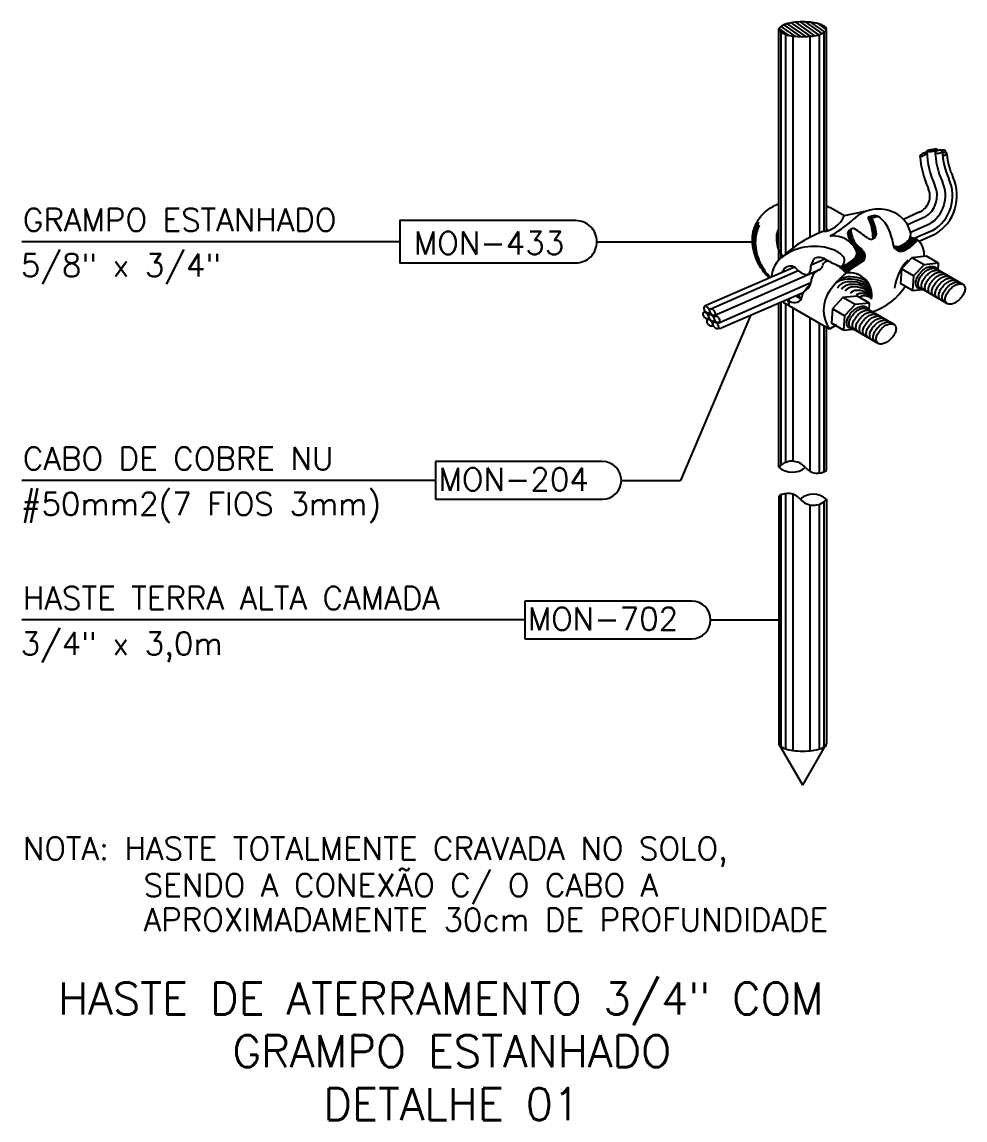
# Model space of a CAD drawing. Extents: x -1836 to 8857, y -4220 to 3051.
# Drawn here: x 6330 to 6847, y -63 to 539 of the extents above; entities that cross this region are included whole.
import ezdxf
from ezdxf.enums import TextEntityAlignment as Align

# ---------------------------------------------------------------- set-up
doc = ezdxf.new("R2010")
doc.units = 0
doc.header["$MEASUREMENT"] = 0
doc.layers.get('0').update_dxf_attribs({"linetype": 'CONTINUOUS'})
for name, color, linetype in [('15', 1, 'CONTINUOUS'), ('25', 2, 'CONTINUOUS'), ('50', 5, 'CONTINUOUS')]:
    doc.layers.add(name, color=color, linetype=linetype)
doc.styles.add('25CL', font='ROMANS.shx', dxfattribs={"height": 2.5})
doc.styles.add('35CL', font='ROMANS.shx', dxfattribs={"height": 3.5})

# ---------------------------------------------------------------- blocks, each defined once
blk = doc.blocks.new('*X66')
at = {"color": 0}
for p, q in [((13812.79, -2411.26), (13827.05, -2421.25)), ((13815.72, -2410.26), (13831.38, -2421.23)), ((13819.02, -2409.52), (13835.36, -2420.96)), ((13822.7, -2409.05), (13839.02, -2420.47)), ((13826.69, -2408.79), (13842.3, -2419.72)), ((13831.04, -2408.78), (13845.2, -2418.7)), ((13835.88, -2409.12), (13847.62, -2417.34)), ((13841.7, -2410.15), (13849.15, -2415.36)), ((13808.72, -2414.52), (13816.52, -2419.98)), ((13810.35, -2412.61), (13822.24, -2420.94))]:
    blk.add_line(p, q, dxfattribs=at)
blk = doc.blocks.new('*X78')
at = {"color": 0}
for p, q in [((2789.3, 2197.6), (2781.3, 2205.6)), ((2781.4, 2205.1), (2782.2, 2206)), ((2782.2, 2204.1), (2785.1, 2207.1)), ((2793.8, 2194.8), (2782.6, 2206.1)), ((2783, 2203.2), (2788, 2208.2)), ((2796.4, 2194), (2783.8, 2206.6)), ((2783.9, 2202.3), (2788.7, 2207.1)), ((2784.7, 2201.4), (2789.4, 2206)), ((2798.2, 2193.9), (2785.1, 2207.1)), ((2785.6, 2200.5), (2790.1, 2205)), ((2799.7, 2194.2), (2786.4, 2207.6)), ((2786.6, 2199.7), (2790.9, 2204)), ((2787.6, 2198.9), (2791.9, 2203.2)), ((2788.9, 2206.8), (2787.7, 2208)), ((2788.6, 2198.1), (2792.9, 2202.5)), ((2789.6, 2197.4), (2794, 2201.8)), ((2790.6, 2196.7), (2795, 2201.1)), ((2791.7, 2196), (2796.2, 2200.4)), ((2792.9, 2195.4), (2797.3, 2199.8)), ((2801, 2194.7), (2794, 2201.8)), ((2802.2, 2195.3), (2798.2, 2199.3)), ((2794, 2194.7), (2798.5, 2199.2)), ((2795.3, 2194.2), (2799.8, 2198.8)), ((2796.8, 2194), (2801.4, 2198.6)), ((2798.5, 2194), (2803.4, 2198.9)), ((2803.2, 2196.1), (2800.6, 2198.7)), ((2801, 2194.7), (2804.9, 2198.5)), ((2804, 2197), (2802.3, 2198.7)), ((2804.7, 2198.1), (2803.8, 2199))]:
    blk.add_line(p, q, dxfattribs=at)
blk = doc.blocks.new('*X77')
at = {"color": 0}
for p, q in [((2845.5, 2205.5), (2851.3, 2211.4)), ((2846.7, 2208.6), (2851.1, 2213)), ((2847.5, 2216.4), (2847.5, 2216.4)), ((2847.6, 2211.2), (2850.4, 2214)), ((2850.7, 2208.7), (2847.7, 2211.7)), ((2851, 2210.1), (2848, 2213.1)), ((2848.1, 2213.5), (2849.6, 2214.9)), ((2848.2, 2215.3), (2848.6, 2215.7)), ((2851.4, 2211.5), (2848.3, 2214.6)), ((2833.8, 2190.3), (2850, 2206.5)), ((2833.8, 2188.5), (2848.8, 2203.5)), ((2844.2, 2197.5), (2841.8, 2199.9)), ((2844.9, 2198.5), (2842.6, 2200.8)), ((2843.1, 2201.4), (2850.8, 2209.1)), ((2845.7, 2199.5), (2843.4, 2201.8)), ((2846.5, 2200.5), (2844.1, 2202.9)), ((2847.3, 2201.4), (2844.7, 2204)), ((2848.2, 2202.3), (2845.3, 2205.2)), ((2848.8, 2203.5), (2845.9, 2206.4)), ((2849.3, 2204.7), (2846.4, 2207.7)), ((2849.8, 2206), (2846.9, 2208.9)), ((2850.3, 2207.3), (2847.3, 2210.3)), ((2847.8, 2176.2), (2833.8, 2190.2)), ((2842.2, 2180), (2833.8, 2188.5)), ((2834.1, 2187.1), (2843.8, 2196.8)), ((2853.4, 2172.3), (2834.1, 2191.6)), ((2834.6, 2185.8), (2842.4, 2193.6)), ((2854.3, 2173.3), (2834.8, 2192.8)), ((2835.3, 2184.7), (2842.2, 2191.7)), ((2835.4, 2193.7), (2840.3, 2198.6)), ((2855.1, 2174.2), (2835.5, 2193.8)), ((2836.1, 2183.8), (2842.5, 2190.2)), ((2856, 2175.1), (2836.3, 2194.8)), ((2842.4, 2190.4), (2837.1, 2195.8)), ((2837.1, 2183), (2842.9, 2188.9)), ((2842.2, 2192.4), (2837.9, 2196.7)), ((2842.5, 2193.9), (2838.9, 2197.5)), ((2842.9, 2195.2), (2839.9, 2198.3)), ((2843.5, 2196.4), (2840.9, 2199)), ((2837.9, 2182.6), (2834.5, 2186)), ((2838.2, 2182.4), (2843.6, 2187.7)), ((2839.4, 2181.7), (2844.4, 2186.8)), ((2840.5, 2181.1), (2845.3, 2186)), ((2841.6, 2180.4), (2846.3, 2185.2)), ((2842.6, 2179.7), (2847.3, 2184.4)), ((2843.7, 2179), (2848.3, 2183.6)), ((2844.8, 2178.3), (2849.4, 2182.9)), ((2845.8, 2177.6), (2850.4, 2182.2)), ((2846.9, 2176.9), (2851.5, 2181.5)), ((2847.9, 2176.1), (2852.7, 2180.9)), ((2848.9, 2175.4), (2853.8, 2180.3)), ((2849.9, 2174.6), (2855, 2179.7)), ((2850.9, 2173.8), (2856.3, 2179.2)), ((2856.9, 2175.9), (2851, 2181.9)), ((2851.9, 2173), (2857.6, 2178.7)), ((2852.8, 2172.2), (2859.7, 2179.1)), ((2857.8, 2176.8), (2854.7, 2179.9)), ((2858.8, 2177.6), (2857.7, 2178.7)), ((2859.8, 2178.3), (2859.2, 2178.9)), ((2860.8, 2179.1), (2860.5, 2179.4)), ((2861.9, 2179.8), (2861.8, 2179.9))]:
    blk.add_line(p, q, dxfattribs=at)
blk = doc.blocks.new('*X76')
at = {"color": 0}
for p, q in [((2823.4, 2217), (2828.3, 2221.9)), ((2824, 2219.4), (2829.2, 2224.6)), ((2824.8, 2222), (2830.4, 2227.6)), ((2827.6, 2219.4), (2824.8, 2222.1)), ((2827.9, 2220.8), (2825.3, 2223.4)), ((2825.8, 2224.8), (2828.8, 2227.8)), ((2828.4, 2222.2), (2825.8, 2224.7)), ((2828.8, 2223.5), (2826.3, 2226)), ((2829.3, 2224.8), (2826.9, 2227.2)), ((2829.8, 2226), (2828.2, 2227.6)), ((2830.3, 2227.3), (2829.6, 2228)), ((2822.5, 2212.6), (2827, 2217.1)), ((2822.5, 2210.8), (2826.6, 2214.9)), ((2825.9, 2208.7), (2822.5, 2212.1)), ((2826, 2210.4), (2822.7, 2213.7)), ((2822.9, 2214.8), (2827.6, 2219.5)), ((2822.9, 2209.5), (2826.3, 2212.8)), ((2826.1, 2212), (2823, 2215.2)), ((2826.4, 2213.5), (2823.3, 2216.6)), ((2826.6, 2215.1), (2823.6, 2218.1)), ((2823.6, 2208.4), (2826, 2210.8)), ((2826.9, 2216.6), (2824, 2219.4)), ((2827.2, 2218), (2824.4, 2220.8)), ((2825.8, 2207), (2822.6, 2210.2)), ((2824.5, 2207.5), (2825.9, 2208.9)), ((2825.5, 2206.8), (2825.8, 2207.1))]:
    blk.add_line(p, q, dxfattribs=at)

msp = doc.modelspace()

# ---------------------------------------------------------------- linework, layer by layer
for p, q in [((6825.51, 432.34), (6815.58, 427.94)), ((6827.63, 428.31), (6817.32, 423.74)), ((6829.44, 424.8), (6819.36, 420.34)), ((6709.55, 378.13), (6767.85, 403.61)), ((6762.78, 405.99), (6770.28, 409.26)), ((6707.64, 381.89), (6755.64, 402.87)), ((6712.17, 374.2), (6762.62, 396.25))]:
    msp.add_line(p, q)
for centre, radius, start, end in [((6873.6, 469.45), 47.36, 181.4148, 204.84394), ((6873.6, 469.45), 42.82, 180.75122, 204.84394), ((6873.6, 469.45), 38.89, 181.63492, 204.84394), ((6818.29, 443.84), 22.07, 300.02361, 24.84394), ((6818.29, 443.84), 13.59, 300.02361, 24.84394), ((6818.29, 443.84), 18.13, 300.02361, 24.84394)]:
    msp.add_arc(centre, radius, start, end)
at = {"layer": '15', "color": 1}
for p, q in [((6746.36, 409.91), (6746.36, 533.46)), ((6748.94, 412.15), (6748.94, 532.28)), ((6752.81, 415.27), (6752.81, 531.44)), ((6762.15, 421.11), (6762.15, 531.3)), ((6767.31, 423.49), (6767.31, 532.28)), ((6769.89, 424.26), (6769.89, 533.46)), ((6537.12, 418.61), (6329.71, 418.61)), ((6645.17, 418.6), (6730.54, 418.61)), ((6746.36, 296.16), (6746.36, 385.42)), ((6748.94, 297.6), (6748.94, 384.47)), ((6752.81, 298.18), (6752.81, 382.25)), ((6729.39, 378.16), (6690.98, 287.69)), ((6762.15, 292.68), (6762.15, 376.85)), ((6767.31, 291.72), (6767.31, 373.88)), ((6769.89, 292.45), (6769.89, 372.39)), ((6556.58, 287.69), (6329.71, 287.69)), ((6658.61, 287.69), (6690.98, 287.69)), ((6746.36, 141.5), (6746.36, 279.8)), ((6748.94, 140.32), (6748.94, 280.53)), ((6752.81, 139.49), (6752.81, 280.12)), ((6762.15, 139.34), (6762.15, 274.22)), ((6767.31, 140.32), (6767.31, 274.64)), ((6769.89, 141.5), (6769.89, 276.09)), ((6605.57, 211.13), (6329.71, 211.13)), ((6707.6, 211.12), (6745.08, 211.13))]:
    msp.add_line(p, q, dxfattribs=at)
at = {"layer": '15'}
msp.add_line((6772.1, 424.76), (6771.16, 425.31), dxfattribs=at)
for points in [[(6739.99, 398.8, -0.082986), (6733.86, 407.7, -0.105019), (6731.32, 418.61, -0.120337), (6733.46, 428.19, -0.016349), (6734.1, 429.38, -0.105019)], [(6740.31, 398.94, -0.07563), (6734.83, 407.14, -0.105019), (6732.29, 418.05, -0.120337), (6734.43, 427.63, -0.001592), (6734.49, 427.75, -0.105019)], [(6743.99, 421.29, -0.008214), (6743.97, 421.73, -0.120337), (6744.72, 425.08, -0.025102), (6745.08, 425.71, -0.105019)], [(6743.99, 419.97, -0.008214), (6743.97, 420.42, -0.120337), (6744.72, 423.76, -0.025102), (6745.08, 424.4, -0.105019)], [(6822.6, 393.21, -0.066363), (6822.13, 393.55, -0.162384), (6821.49, 394.77, -0.106058), (6821.58, 396.85, -0.069995), (6822.45, 398.91, -0.056236), (6824.12, 401.13, -0.056236), (6826.26, 402.91, -0.069995), (6828.27, 403.88, -0.106058), (6830.35, 404.07, -0.127156), (6831.37, 403.68, -0.162384)], [(6824.49, 392.12, -0.066363), (6824.02, 392.46, -0.162384), (6823.38, 393.68, -0.106058), (6823.47, 395.76, -0.069995), (6824.33, 397.82, -0.056236), (6826.01, 400.04, -0.056236), (6828.14, 401.82, -0.069995), (6830.16, 402.79, -0.106058), (6832.24, 402.98, -0.127156), (6833.26, 402.59, -0.162384)], [(6826.38, 391.03, -0.066363), (6825.91, 391.37, -0.162384), (6825.26, 392.59, -0.106058), (6825.36, 394.67, -0.069995), (6826.22, 396.73, -0.056236), (6827.9, 398.95, -0.056236), (6830.03, 400.73, -0.069995), (6832.05, 401.7, -0.106058), (6834.13, 401.89, -0.127156), (6835.14, 401.5, -0.162384)], [(6828.27, 389.94, -0.066363), (6827.8, 390.28, -0.162384), (6827.15, 391.5, -0.106058), (6827.25, 393.58, -0.069995), (6828.11, 395.64, -0.056236), (6829.79, 397.86, -0.056236), (6831.92, 399.64, -0.069995), (6833.94, 400.61, -0.106058), (6836.01, 400.8, -0.127156), (6837.03, 400.41, -0.162384)], [(6830.15, 388.85, -0.066363), (6829.69, 389.19, -0.162384), (6829.04, 390.41, -0.106058), (6829.13, 392.49, -0.069995), (6830, 394.55, -0.056236), (6831.68, 396.77, -0.056236), (6833.81, 398.55, -0.069995), (6835.83, 399.52, -0.106058), (6837.9, 399.71, -0.127156), (6838.92, 399.32, -0.162384)], [(6832.04, 387.76, -0.066363), (6831.58, 388.1, -0.162384), (6830.93, 389.32, -0.106058), (6831.02, 391.4, -0.069995), (6831.89, 393.46, -0.056236), (6833.57, 395.68, -0.056236), (6835.7, 397.46, -0.069995), (6837.72, 398.43, -0.106058), (6839.79, 398.62, -0.127156), (6840.81, 398.23, -0.162384)], [(6759.06, 391.48, -0.007823), (6759.19, 391.69, -0.056236), (6760.87, 393.91, -0.041501), (6762.4, 395.28, -0.069995)], [(6833.93, 386.67, -0.066363), (6833.46, 387.01, -0.162384), (6832.82, 388.23, -0.106058), (6832.91, 390.31, -0.069995), (6833.78, 392.37, -0.056236), (6835.45, 394.59, -0.056236), (6837.58, 396.37, -0.069995), (6839.6, 397.34, -0.106058), (6841.68, 397.53, -0.127156), (6842.7, 397.14, -0.162384)], [(6835.82, 385.58, -0.066363), (6835.35, 385.92, -0.162384), (6834.7, 387.14, -0.106058), (6834.8, 389.22, -0.069995), (6835.66, 391.28, -0.056236), (6837.34, 393.5, -0.056236), (6839.47, 395.28, -0.069995), (6841.49, 396.25, -0.106058), (6843.57, 396.44, -0.127156), (6844.58, 396.05, -0.162384)], [(6755.57, 388.17, -0.066363), (6755.1, 388.51, -0.072986), (6754.71, 389.01, -0.106058)], [(6757.46, 387.08, -0.066363), (6756.99, 387.42, -0.162384), (6756.34, 388.64, -0.052333), (6756.28, 389.67, -0.069995)], [(6784.72, 371.34, -0.066363), (6784.26, 371.68, -0.162384), (6783.61, 372.9, -0.106058), (6783.7, 374.98, -0.069995), (6784.57, 377.04, -0.056236), (6786.25, 379.26, -0.056236), (6788.38, 381.04, -0.069995), (6790.39, 382.01, -0.106058), (6792.47, 382.2, -0.127156), (6793.49, 381.81, -0.162384)], [(6786.61, 370.25, -0.066363), (6786.14, 370.59, -0.162384), (6785.5, 371.81, -0.106058), (6785.59, 373.89, -0.069995), (6786.45, 375.95, -0.056236), (6788.13, 378.17, -0.056236), (6790.26, 379.95, -0.069995), (6792.28, 380.92, -0.106058), (6794.36, 381.11, -0.127156), (6795.38, 380.72, -0.162384)], [(6788.5, 369.16, -0.066363), (6788.03, 369.5, -0.162384), (6787.38, 370.72, -0.106058), (6787.48, 372.8, -0.069995), (6788.34, 374.86, -0.056236), (6790.02, 377.08, -0.056236), (6792.15, 378.86, -0.069995), (6794.17, 379.83, -0.106058), (6796.25, 380.02, -0.127156), (6797.26, 379.63, -0.162384)], [(6790.39, 368.07, -0.066363), (6789.92, 368.41, -0.162384), (6789.27, 369.63, -0.106058), (6789.37, 371.71, -0.069995), (6790.23, 373.77, -0.056236), (6791.91, 375.99, -0.056236), (6794.04, 377.77, -0.069995), (6796.06, 378.74, -0.106058), (6798.13, 378.93, -0.127156), (6799.15, 378.54, -0.162384)], [(6792.28, 366.98, -0.066363), (6791.81, 367.32, -0.162384), (6791.16, 368.54, -0.106058), (6791.26, 370.62, -0.069995), (6792.12, 372.68, -0.056236), (6793.8, 374.9, -0.056236), (6795.93, 376.68, -0.069995), (6797.95, 377.65, -0.106058), (6800.02, 377.84, -0.127156), (6801.04, 377.45, -0.162384)], [(6794.16, 365.89, -0.066363), (6793.7, 366.23, -0.162384), (6793.05, 367.45, -0.106058), (6793.14, 369.53, -0.069995), (6794.01, 371.59, -0.056236), (6795.69, 373.81, -0.056236), (6797.82, 375.59, -0.069995), (6799.84, 376.56, -0.106058), (6801.91, 376.75, -0.127156), (6802.93, 376.36, -0.162384)], [(6796.05, 364.8, -0.066363), (6795.59, 365.14, -0.162384), (6794.94, 366.36, -0.106058), (6795.03, 368.44, -0.069995), (6795.9, 370.5, -0.056236), (6797.57, 372.72, -0.056236), (6799.71, 374.5, -0.069995), (6801.72, 375.47, -0.106058), (6803.8, 375.66, -0.127156), (6804.82, 375.27, -0.162384)], [(6797.94, 363.71, -0.066363), (6797.47, 364.05, -0.162384), (6796.83, 365.27, -0.106058), (6796.92, 367.35, -0.069995), (6797.78, 369.41, -0.056236), (6799.46, 371.63, -0.056236), (6801.59, 373.41, -0.069995), (6803.61, 374.38, -0.106058), (6805.69, 374.57, -0.127156), (6806.71, 374.18, -0.162384)]]:
    msp.add_lwpolyline(points, format="xyb", dxfattribs=at)
for centre, radius, start, end in [((6783.32, 385.34), 12.7, 100.44101, 124.11397), ((6784.59, 383.39), 16.03, 102.08492, 112.97321), ((6783.84, 379.41), 18.64, 53.27698, 98.73221), ((6784.3, 382.48), 16.87, 55.88825, 100.47823), ((6783.38, 389.17), 7.44, 97.86957, 148.44848), ((6784.44, 388.93), 6.18, 96.25607, 145.91571), ((6785.56, 388.94), 4.86, 93.31034, 148.82439), ((6784.5, 379.76), 16.91, 48.6074, 97.2488), ((6785.82, 381.47), 13.76, 42.20716, 98.59805), ((6787.98, 386.79), 5.17, 93.65103, 137.05797), ((6786.51, 381.41), 12.43, 39.41479, 95.68093), ((6788.02, 380.65), 11.3, 44.35982, 91.84462), ((6789.89, 386.14), 4.04, 94.96193, 125.97071), ((6790.67, 383.6), 6.67, 36.76515, 99.71898), ((6792.02, 383.72), 5.21, 41.25198, 115.11444)]:
    msp.add_arc(centre, radius, start, end, dxfattribs=at)
at = {"layer": '25'}
for p, q in [((6745.08, 408.65), (6745.08, 535.14)), ((6771.17, 424.51), (6771.17, 535.14)), ((6780.97, 432.78), (6772.97, 437.39)), ((6793.12, 435.4), (6780.9, 432.76)), ((6822.37, 434.95), (6813.4, 430.87)), ((6797.48, 433.09), (6794.03, 432.09)), ((6796.13, 431.53), (6794.03, 432.09)), ((6799.58, 432.53), (6796.13, 431.53)), ((6799.58, 432.53), (6797.48, 433.09)), ((6830.54, 422.64), (6821.93, 418.83)), ((6821.07, 419.68), (6817.15, 421.19)), ((6818.08, 409.85), (6812.24, 403.72)), ((6826.02, 410.66), (6818.08, 409.85)), ((6824.69, 406.03), (6818.08, 409.85)), ((6832.63, 406.84), (6826.02, 410.66)), ((6753.57, 404.74), (6704.22, 383.18)), ((6812.24, 403.72), (6811.82, 395.75)), ((6818.85, 399.91), (6812.24, 403.72)), ((6824.69, 406.03), (6818.85, 399.91)), ((6832.63, 406.84), (6824.69, 406.03)), ((6846.24, 395.09), (6830.99, 403.9)), ((6832.43, 403.07), (6832.63, 406.84)), ((6818.85, 399.91), (6818.43, 391.93)), ((6818.43, 391.93), (6811.82, 395.75)), ((6818.43, 391.93), (6823.85, 392.49)), ((6837.48, 384.62), (6822.5, 393.27)), ((6758.3, 390.53), (6713.29, 371.27)), ((6750.39, 385.68), (6750.39, 384.61)), ((6757.34, 387.15), (6754.37, 388.86)), ((6780.2, 387.98), (6774.37, 381.85)), ((6788.14, 388.79), (6780.2, 387.98)), ((6786.81, 384.16), (6780.2, 387.98)), ((6794.75, 384.97), (6788.14, 388.79)), ((6704.08, 380.09), (6704.87, 380.23)), ((6706.14, 379.42), (6707.51, 379.67)), ((6745.08, 294.93), (6745.08, 384.87)), ((6750.47, 385.41), (6750.47, 383.91)), ((6772.79, 370.71), (6750.74, 383.44)), ((6774.37, 381.85), (6773.94, 373.88)), ((6780.97, 378.04), (6774.37, 381.85)), ((6786.81, 384.16), (6780.97, 378.04)), ((6794.75, 384.97), (6786.81, 384.16)), ((6808.36, 373.22), (6793.11, 382.03)), ((6794.55, 381.2), (6794.75, 384.97)), ((6705.86, 376.29), (6706.96, 376.49)), ((6706, 376.01), (6707.12, 376.21)), ((6707.12, 378.69), (6708.07, 378.85)), ((6709.08, 374.94), (6710.3, 375.16)), ((6709.37, 374.61), (6710.58, 374.82)), ((6780.55, 370.07), (6773.94, 373.88)), ((6780.97, 378.04), (6780.55, 370.07)), ((6707.99, 372.3), (6709.22, 372.52)), ((6711.5, 370.95), (6713.29, 371.27)), ((6771.17, 293.18), (6771.17, 371.64)), ((6776.71, 372.98), (6772.79, 370.71)), ((6780.55, 370.07), (6785.97, 370.62)), ((6799.6, 362.75), (6784.62, 371.4)), ((6745.08, 279.07), (6745.08, 143.19)), ((6771.17, 277.31), (6771.17, 143.19)), ((6758.13, 120.55), (6745.08, 143.19)), ((6758.13, 120.55), (6771.17, 143.19))]:
    msp.add_line(p, q, dxfattribs=at)
at = {"layer": '25', "color": 2}
for p, q in [((6648.31, 298), (6556.58, 298)), ((6556.58, 298), (6556.58, 277.39)), ((6556.58, 277.39), (6648.31, 277.39)), ((6697.3, 221.44), (6605.57, 221.44)), ((6605.57, 221.44), (6605.57, 200.82)), ((6605.57, 200.82), (6697.3, 200.82))]:
    msp.add_line(p, q, dxfattribs=at)
at = {"layer": '25'}
for points in [[(6745.08, 535.14, 0.236645), (6745.69, 533.92, 0.085557), (6748.9, 532.29, 0.043156), (6752.77, 531.45, 0.031861), (6758.13, 531.11, 0.031861), (6763.48, 531.45, 0.043156), (6767.35, 532.29, 0.085557), (6770.56, 533.92, 0.236645), (6771.17, 535.14, 0.236645), (6770.56, 536.36, 0.085557), (6767.35, 538, 0.043156), (6763.48, 538.84, 0.031861), (6758.13, 539.18, 0.031861), (6752.77, 538.84, 0.043156), (6748.9, 538, 0.085557), (6745.69, 536.36, 0.236645)], [(6822.44, 465.56, 0.273253), (6822.58, 465.47, 0.069946), (6823.16, 465.54, 0.032561), (6823.76, 465.74, 0.023581), (6824.56, 466.1, 0.023581), (6825.32, 466.54, 0.032561), (6825.83, 466.92, 0.069946), (6826.22, 467.35, 0.273253), (6826.23, 467.51, 0.273253), (6826.09, 467.6, 0.069946), (6825.52, 467.53, 0.032561), (6824.91, 467.33, 0.023581), (6824.11, 466.97, 0.023581), (6823.35, 466.53, 0.032561), (6822.84, 466.15, 0.069946), (6822.45, 465.72, 0.273253)], [(6830.78, 468.89, 0.304713), (6830.7, 468.98, 0.055089), (6830.08, 469.07, 0.024408), (6829.4, 469.06, 0.017489), (6828.46, 468.97, 0.017489), (6827.53, 468.81, 0.024408), (6826.87, 468.64, 0.055089), (6826.3, 468.39, 0.304713), (6826.25, 468.28, 0.304713), (6826.33, 468.19, 0.055089), (6826.95, 468.1, 0.024408), (6827.62, 468.11, 0.017489), (6828.56, 468.2, 0.017489), (6829.5, 468.36, 0.024408), (6830.15, 468.53, 0.055089), (6830.72, 468.78, 0.304713)], [(6834.73, 468.34, 0.207031), (6834.57, 468.56, 0.096067), (6834.05, 468.77, 0.052875), (6833.43, 468.81, 0.039975), (6832.62, 468.72, 0.039975), (6831.84, 468.5, 0.052875), (6831.28, 468.22, 0.096067), (6830.87, 467.84, 0.207031), (6830.82, 467.57, 0.207031), (6830.97, 467.35, 0.096067), (6831.49, 467.15, 0.052875), (6832.11, 467.1, 0.039975), (6832.92, 467.2, 0.039975), (6833.71, 467.42, 0.052875), (6834.26, 467.69, 0.096067), (6834.67, 468.08, 0.207031)], [(6846.47, 394.9, -0.162384), (6847.12, 393.68, -0.106058), (6847.03, 391.6, -0.069995), (6846.16, 389.53, -0.056236), (6844.48, 387.32, -0.056236), (6842.35, 385.53, -0.069995), (6840.33, 384.57, -0.106058), (6838.26, 384.37, -0.162384), (6837.01, 384.96, -0.162384), (6836.36, 386.18, -0.106058), (6836.46, 388.26, -0.069995), (6837.32, 390.33, -0.056236), (6839, 392.54, -0.056236), (6841.13, 394.33, -0.069995), (6843.15, 395.29, -0.106058), (6845.22, 395.49, -0.162384)], [(6703.84, 380, -0.166462), (6704.25, 380.09, -0.105533), (6704.85, 379.88, -0.068297), (6705.39, 379.45, -0.054468), (6705.91, 378.77, -0.054468), (6706.27, 377.99, -0.068297), (6706.4, 377.31, -0.105533), (6706.3, 376.68, -0.166462), (6706.03, 376.37, -0.166462), (6705.63, 376.28, -0.105533), (6705.03, 376.48, -0.068297), (6704.49, 376.91, -0.054468), (6703.97, 377.6, -0.054468), (6703.61, 378.38, -0.068297), (6703.48, 379.06, -0.105533), (6703.58, 379.69, -0.166462)], [(6704.37, 383.14, -0.166462), (6704.78, 383.23, -0.105533), (6705.38, 383.02, -0.068297), (6705.92, 382.59, -0.054468), (6706.44, 381.91, -0.054468), (6706.8, 381.13, -0.068297), (6706.93, 380.45, -0.105533), (6706.83, 379.82, -0.166462), (6706.56, 379.51, -0.166462), (6706.16, 379.42, -0.105533), (6705.56, 379.63, -0.068297), (6705.02, 380.06, -0.054468), (6704.5, 380.74, -0.054468), (6704.14, 381.52, -0.068297), (6704.01, 382.2, -0.105533), (6704.11, 382.83, -0.166462)], [(6707.52, 381.84, -0.166462), (6707.92, 381.92, -0.105533), (6708.52, 381.72, -0.068297), (6709.06, 381.29, -0.054468), (6709.58, 380.6, -0.054468), (6709.94, 379.82, -0.068297), (6710.07, 379.15, -0.105533), (6709.97, 378.52, -0.166462), (6709.71, 378.2, -0.166462), (6709.3, 378.11, -0.105533), (6708.7, 378.32, -0.068297), (6708.16, 378.75, -0.054468), (6707.64, 379.43, -0.054468), (6707.28, 380.22, -0.068297), (6707.15, 380.89, -0.105533), (6707.25, 381.52, -0.166462)], [(6706, 376.01, -0.166462), (6706.4, 376.1, -0.105533), (6707.01, 375.89, -0.068297), (6707.54, 375.46, -0.054468), (6708.06, 374.78, -0.054468), (6708.43, 374, -0.068297), (6708.55, 373.32, -0.105533), (6708.45, 372.69, -0.166462), (6708.19, 372.38, -0.166462), (6707.79, 372.29, -0.105533), (6707.18, 372.5, -0.068297), (6706.64, 372.93, -0.054468), (6706.12, 373.61, -0.054468), (6705.76, 374.39, -0.068297), (6705.63, 375.07, -0.105533), (6705.73, 375.7, -0.166462)], [(6706.99, 378.62, -0.166462), (6707.39, 378.71, -0.105533), (6707.99, 378.51, -0.068297), (6708.53, 378.08, -0.054468), (6709.05, 377.39, -0.054468), (6709.41, 376.61, -0.068297), (6709.54, 375.93, -0.105533), (6709.44, 375.3, -0.166462), (6709.18, 374.99, -0.166462), (6708.77, 374.9, -0.105533), (6708.17, 375.11, -0.068297), (6707.63, 375.54, -0.054468), (6707.11, 376.22, -0.054468), (6706.75, 377, -0.068297), (6706.62, 377.68, -0.105533), (6706.72, 378.31, -0.166462)], [(6709.28, 374.57, -0.166462), (6709.69, 374.65, -0.105533), (6710.29, 374.45, -0.068297), (6710.83, 374.02, -0.054468), (6711.35, 373.33, -0.054468), (6711.71, 372.55, -0.068297), (6711.84, 371.88, -0.105533), (6711.74, 371.25, -0.166462), (6711.47, 370.93, -0.166462), (6711.07, 370.84, -0.105533), (6710.47, 371.05, -0.068297), (6709.93, 371.48, -0.054468), (6709.41, 372.16, -0.054468), (6709.05, 372.94, -0.068297), (6708.92, 373.62, -0.105533), (6709.02, 374.25, -0.166462)], [(6709.99, 377.85, -0.166462), (6710.39, 377.93, -0.105533), (6711, 377.73, -0.068297), (6711.53, 377.3, -0.054468), (6712.05, 376.61, -0.054468), (6712.42, 375.83, -0.068297), (6712.54, 375.16, -0.105533), (6712.44, 374.53, -0.166462), (6712.18, 374.21, -0.166462), (6711.78, 374.13, -0.105533), (6711.17, 374.33, -0.068297), (6710.63, 374.76, -0.054468), (6710.11, 375.45, -0.054468), (6709.75, 376.23, -0.068297), (6709.62, 376.9, -0.105533), (6709.72, 377.53, -0.166462)], [(6808.59, 373.03, -0.162384), (6809.24, 371.81, -0.106058), (6809.15, 369.73, -0.069995), (6808.28, 367.66, -0.056236), (6806.6, 365.45, -0.056236), (6804.47, 363.66, -0.069995), (6802.46, 362.7, -0.106058), (6800.38, 362.5, -0.162384), (6799.13, 363.09, -0.162384), (6798.48, 364.31, -0.106058), (6798.58, 366.39, -0.069995), (6799.44, 368.46, -0.056236), (6801.12, 370.67, -0.056236), (6803.25, 372.46, -0.069995), (6805.27, 373.42, -0.106058), (6807.34, 373.62, -0.162384)]]:
    msp.add_lwpolyline(points, format="xyb", close=True, dxfattribs=at)
for points in [[(6832.31, 468.88, 0.207031), (6832.16, 469.1, 0.096067), (6831.64, 469.3, 0.052875), (6831.02, 469.35, 0.039975), (6830.21, 469.26, 0.03538), (6829.51, 469.07, 0.052875)], [(6832.27, 468.64, 0.187175), (6832.31, 468.88, 0.207031)], [(6836.49, 468.39, 0.207031), (6836.34, 468.62, 0.096067), (6835.82, 468.82, 0.052875), (6835.2, 468.86, 0.039975), (6834.39, 468.77, 0.009478), (6834.2, 468.73, 0.052875)], [(6837.17, 467.11, 0.207031), (6837.02, 467.34, 0.096067), (6836.5, 467.54, 0.052875), (6835.88, 467.58, 0.039975), (6835.07, 467.49, 0.01527), (6834.76, 467.42, 0.052875)], [(6834.87, 465.9, 0.024396), (6835.37, 465.97, 0.039975), (6836.15, 466.19, 0.052875), (6836.71, 466.46, 0.096067), (6837.12, 466.85, 0.207031), (6837.17, 467.11, 0.207031)], [(6835.72, 467.57, 0.029941), (6836.03, 467.74, 0.096067), (6836.44, 468.13, 0.207031), (6836.49, 468.39, 0.207031)], [(6739.76, 398.7, -0.00024), (6739.73, 398.73, -0.088773), (6733.06, 408.16, -0.105019), (6730.52, 419.07, -0.120337), (6732.66, 428.65, -0.120337), (6738.98, 436.16, -0.064771), (6745.08, 439.51, -0.088773)], [(6771.16, 438.24, -0.012431), (6772.97, 437.39, -0.079931)], [(6645.17, 418.62, 0.414214), (6633.58, 430.21), (6537.12, 430.21), (6537.12, 407.01), (6633.58, 407.01, 0.414214), (6645.17, 418.6)], [(6747.2, 410.58, -0.049537), (6745.25, 413.87, -0.105019), (6743.97, 419.33, -0.120337), (6744.72, 422.68, -0.025102), (6745.08, 423.31, -0.105019)], [(6823.21, 392.86, -0.223886), (6821, 393.59, -0.162384), (6820.19, 395.12, -0.106058), (6820.3, 397.43, -0.069995), (6821.22, 399.63, -0.056236), (6822.97, 401.94, -0.056236), (6825.2, 403.81, -0.069995), (6827.35, 404.84, -0.106058), (6829.65, 405.05, -0.270401), (6831.85, 403.4, -0.127156)], [(6704.22, 383.18, -0.068929), (6704.71, 383.39, -0.104192)], [(6785.33, 370.99, -0.223886), (6783.12, 371.72, -0.162384), (6782.31, 373.25, -0.106058), (6782.42, 375.56, -0.069995), (6783.34, 377.76, -0.056236), (6785.09, 380.07, -0.056236), (6787.32, 381.94, -0.069995), (6789.47, 382.97, -0.106058), (6791.77, 383.18, -0.270401), (6793.97, 381.53, -0.127156)], [(6745.08, 143.19, 0.236645), (6745.69, 141.97, 0.085557), (6748.9, 140.33, 0.043156), (6752.77, 139.49, 0.031861), (6758.13, 139.15, 0.031861), (6763.48, 139.49, 0.043156), (6767.35, 140.33, 0.085557), (6770.56, 141.97, 0.236645), (6771.17, 143.19, 0.236645)]]:
    msp.add_lwpolyline(points, format="xyb", dxfattribs=at)
for centre, radius, start, end in [((6873.6, 469.45), 51.3, 184.35171, 204.84394), ((6873.6, 469.45), 36.46, 184.35171, 204.84394), ((6818.29, 443.84), 24.49, 300.02361, 24.84394), ((6818.19, 443.78), 9.76, 293.63553, 24.95815), ((6799.59, 417.56), 18.98, 103.38936, 122.30064), ((6799.82, 416.59), 19.97, 69.40542, 103.38936), ((6800.81, 419.24), 17.14, 17.74154, 69.40542), ((6767.83, 438.31), 14.2, 274.72583, 337.02785), ((6745.46, 474.08), 59.18, 297.84675, 311.9002), ((6803.26, 411.75), 25.85, 122.30064, 134.99073), ((6767.16, 419.73), 29.57, 1.13676, 24.69622), ((6769.26, 419.18), 29.57, 7.39193, 24.69622), ((6790.94, 419.71), 15.46, 25.06574, 56.02853), ((6792.58, 361.99), 66.48, 110.76953, 133.04116), ((6774.65, 407.51), 14.33, 46.18924, 96.186), ((6787.34, 421.06), 5.18, 115.86802, 153.53016), ((6801.45, 426.61), 19.03, 189.83075, 207.42555), ((6785.83, 424.57), 1.37, 123.17029, 190.69068), ((6803.18, 427.85), 19.03, 190.69068, 210.85403), ((6785.83, 424.57), 1.37, 56.97635, 123.17029), ((6732.82, 343.02), 98.63, 51.97572, 56.97635), ((6795.49, 423.16), 3.1, 231.97572, 356.7554), ((6769.81, 409.83), 38.79, 8.74212, 25.06574), ((6811.95, 422.8), 5.45, 307.918, 17.74154), ((6764.48, 386.14), 29.94, 68.37654, 125.25672), ((6774.65, 407.51), 14.33, 28.0539, 46.18924), ((6793.45, 422.03), 7.69, 210.85403, 234.07673), ((6782.47, 406.88), 11.02, 27.38993, 54.07673), ((6809.99, 420.38), 4.46, 244.26183, 303.66197), ((6812.1, 417.81), 4.46, 207.87729, 303.66197), ((6803.31, 433.9), 19.51, 297.97637, 307.918), ((6805.42, 431.33), 19.51, 297.97637, 323.33178), ((6813.77, 411.35), 11.08, 355.79402, 48.75575), ((6756.61, 398.1), 15.64, 127.00545, 175.76291), ((6773, 402.79), 10.7, 140.22786, 179.96339), ((6767.09, 403.03), 7, 57.60238, 109.33086), ((6766.8, 396.18), 19.81, 45.82651, 63.89437), ((6777.01, 408.47), 4.07, 301.03869, 28.0539), ((6783.7, 412.33), 4.07, 301.03869, 28.0539), ((6788.29, 410.86), 4.12, 294.96924, 15.41776), ((6751.38, 400.68), 4.61, 39.93825, 146.59939), ((6761.88, 409.47), 9.09, 219.93825, 255.14558), ((6765.82, 406.15), 3.25, 292.10202, 347.95414), ((6771.97, 404.83), 3.04, 69.36785, 167.95414), ((6791.58, 441.63), 38.71, 237.60238, 247.29987), ((6765.73, 388.24), 20.77, 39.27284, 58.31252), ((6791.58, 441.63), 38.71, 247.29987, 251.21008), ((6772.95, 423.36), 19.39, 288.50909, 311.49091), ((6815.88, 361.26), 52.64, 119.41898, 130.34089), ((6836.36, 389.3), 28.16, 136.85747, 172.23658), ((6758.99, 395.66), 13.72, 146.59939, 153.77792), ((6760.11, 402.8), 2.18, 255.14558, 359.96339), ((6769.68, 396.64), 7.01, 112.10202, 178.22331), ((6815.88, 361.26), 52.64, 130.34089, 144.44647), ((6783.77, 389.2), 12.35, 350.49565, 99.13643), ((6762.02, 388.29), 4.35, 120.44987, 177.59695), ((6756.88, 397.03), 5.8, 300.44987, 358.22331), ((6788.13, 381.1), 18.53, 144.44647, 214.09622), ((6785.82, 412.45), 33.94, 288.02409, 327.53676), ((6756.61, 398.1), 15.64, 232.19008, 243.36292), ((6757.51, 395.89), 12.23, 228.38696, 233.09897), ((6749.85, 385.68), 0.545, 0, 53.09897), ((6753.25, 386), 2.88, 147.62546, 186.2987), ((6751.01, 385.41), 0.545, 64.13045, 180), ((6753.9, 391.36), 6.07, 244.13045, 280.56549), ((6754.41, 388.61), 3.27, 280.56549, 357.59695), ((6749.85, 384.61), 0.545, 243.36292, 0), ((6751.01, 383.91), 0.545, 180, 240), ((6752.26, 288.67), 9.53, 39.86201, 138.91089), ((6752.42, 303.39), 11.2, 229.03145, 309.74145), ((6766.25, 300.35), 8.7, 219.86201, 304.44128), ((6750, 271.89), 8.7, 39.86201, 124.44128), ((6763.83, 268.86), 11.2, 49.03145, 129.74145), ((6763.99, 283.58), 9.53, 219.86201, 318.91089)]:
    msp.add_arc(centre, radius, start, end, dxfattribs=at)
at = {"layer": '25', "color": 2}
for centre, start, end in [((6648.31, 287.7), 0, 90), ((6648.31, 287.69), 270, 0), ((6697.3, 211.14), 0, 90), ((6697.3, 211.12), 270, 0)]:
    msp.add_arc(centre, 10.3, start, end, dxfattribs=at)

# ---------------------------------------------------------------- block references
at = {"layer": '15'}
for name, p, xscale, yscale, zscale in [('*X66', (-2151.68, 2091.11), 0.6442874999993364, 0.6442874999993364, 0.6442874999999999), ('*X76', (8337.02, -782.52), -0.5450857804862608, 0.5450857804817133, 0.54508578048), ('*X77', (8337.02, -782.52), -0.5450857804862608, 0.5450857804817133, 0.54508578048), ('*X78', (8337.02, -782.52), -0.5450857804862608, 0.5450857804817133, 0.54508578048)]:
    msp.add_blockref(name, p, dxfattribs=dict(at, xscale=xscale, yscale=yscale, zscale=zscale))

# ---------------------------------------------------------------- texts
at = {"layer": '25', "style": '25CL'}
for s, p in [('GRAMPO ESTANHADO', (6330.26, 424.37)), ('MON-433', (6544.78, 411.66)), ('5/8" x 3/4"', (6329.15, 399.45)), ('CABO DE COBRE NU', (6330.26, 293.45)), ('MON-204', (6558.3, 282.03)), ('#50mm2(7 FIOS 3mm)', (6329.15, 268.53)), ('HASTE TERRA ALTA CAMADA', (6330.26, 216.89)), ('MON-702', (6607.29, 205.46)), ('3/4" x 3,0m', (6329.03, 191.97)), ('NOTA: HASTE TOTALMENTE CRAVADA NO SOLO, ', (6330.26, 79.54)), ('SENDO A CONEXÃO C/ O CABO A ', (6396.52, 59.34)), ('APROXIMADAMENTE 30cm DE PROFUNDIDADE', (6396.52, 40.43))]:
    msp.add_text(s, height=12.5, dxfattribs=at).set_placement(p)
at = {"layer": '50', "style": '35CL'}
for s, p in [('HASTE DE ATERRAMENTO 3/4" COM ', (6565.57, 3.48)), ('GRAMPO ESTANHADO', (6565.57, -25.42)), ('DETALHE 01', (6565.57, -54.47))]:
    msp.add_text(s, height=17.5, dxfattribs=at).set_placement(p, align=Align.MIDDLE_CENTER)

doc.saveas('drawing.dxf')
